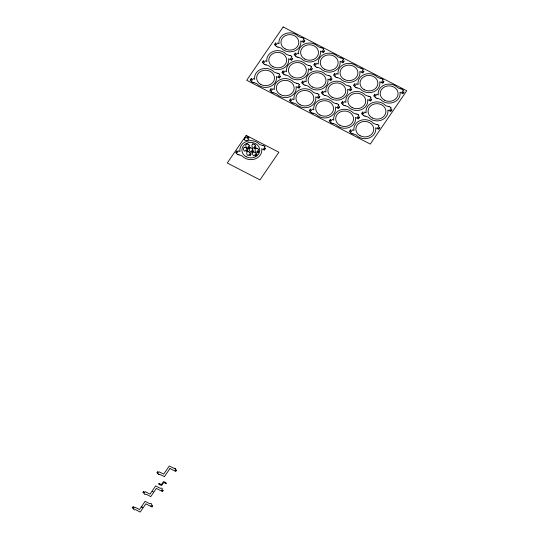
<?xml version="1.0" encoding="UTF-8"?>
<svg xmlns="http://www.w3.org/2000/svg" width="539" height="539" viewBox="0 0 539 539"><rect width="100%" height="100%" fill="white"/><g stroke="black" fill="none" stroke-linecap="round" stroke-linejoin="round"><path stroke-width="0.81" d="M330.488 122.003L329.134 121.032L330.326 119.287L330.757 119.51L330.016 120.595L331.081 121.14L332.28 119.388L333.769 120.157A10.989 9.52 1.3 0 1 340.264 109.996A10.989 9.52 1.3 0 1 353.288 112.954L355.996 113.998M350.694 132.439L349.333 131.469L350.525 129.724L350.956 129.946L350.222 131.024L351.28 131.577L352.479 129.818L353.968 130.586A10.989 9.52 1.3 0 1 360.463 120.426A10.989 9.52 1.3 0 1 373.493 123.384L376.195 124.435M275.746 45.613L274.398 44.622L275.591 42.877L276.022 43.1L275.288 44.185L276.345 44.737L277.545 42.979L279.034 43.747A10.989 9.52 1.3 0 1 285.529 33.586A10.989 9.52 1.3 0 1 298.559 36.544L301.261 37.589M271.083 91.354L269.743 90.363L270.935 88.618L271.366 88.841L270.625 89.925L271.69 90.471L272.889 88.719L274.371 89.487A10.989 9.52 1.3 0 1 280.873 79.327A10.989 9.52 1.3 0 1 293.896 82.285L296.605 83.329M236.695 153.426L235.651 152.591L236.85 150.839L237.281 151.061L236.533 152.153L237.295 152.55L238.494 150.792L239.983 151.56A10.989 9.52 1.3 0 1 246.478 141.4A10.989 9.52 1.3 0 1 259.508 144.358L262.21 145.409M315.066 65.92L313.725 64.929L314.917 63.184L315.342 63.407L314.608 64.491L315.672 65.037L316.871 63.285L318.354 64.053A10.989 9.52 1.3 0 1 324.849 53.893A10.989 9.52 1.3 0 1 337.879 56.851L340.587 57.895M342.636 104.229L341.295 103.239L342.487 101.494L342.919 101.716L342.177 102.801L343.242 103.347L344.441 101.595L345.923 102.363A10.989 9.52 1.3 0 1 352.418 92.203A10.989 9.52 1.3 0 1 365.449 95.16L368.157 96.205M251.396 81.241L250.083 80.21L251.275 78.465L251.706 78.687L250.965 79.772L252.03 80.324L253.229 78.566L254.711 79.334A10.989 9.52 1.3 0 1 261.206 69.174A10.989 9.52 1.3 0 1 274.236 72.132L276.945 73.176M263.558 63.447L262.244 62.416L263.43 60.671L263.861 60.894L263.126 61.978L264.191 62.531L265.39 60.772L266.872 61.54A10.989 9.52 1.3 0 1 273.367 51.38A10.989 9.52 1.3 0 1 286.398 54.338L289.106 55.382M251.989 81.894L251.443 81.382M264.15 64.101L263.598 63.589M276.312 46.307L275.759 45.795M253.256 82.548L254.037 82.723M265.417 64.754L266.199 64.929M277.578 46.96L278.36 47.136M254.199 82.689L256.908 83.734A10.989 9.52 1.3 0 0 269.931 86.691A10.989 9.52 1.3 0 0 276.426 76.531L279.411 78.074L280.603 76.329L280.172 76.107L279.431 77.185L278.367 76.639L279.748 74.625M266.36 64.896L269.069 65.94A10.989 9.52 1.3 0 0 282.092 68.898A10.989 9.52 1.3 0 0 288.587 58.738L291.572 60.28L292.765 58.535L292.333 58.313L291.592 59.391L290.528 58.845L291.902 56.831M278.522 47.102L281.23 48.146A10.989 9.52 1.3 0 0 294.254 51.104A10.989 9.52 1.3 0 0 300.749 40.944L303.733 42.487L304.926 40.742L304.495 40.519L303.753 41.604L302.689 41.052L304.063 39.037M277.888 73.311L277.107 73.142M290.049 55.517L289.268 55.349M302.211 37.723L301.422 37.555M279.155 73.964L279.701 74.483M291.316 56.171L291.862 56.689M303.477 38.377L304.023 38.896M283.218 73.6L281.904 72.57L283.096 70.825L283.521 71.047L282.786 72.132L283.851 72.677L285.05 70.926L286.532 71.694A10.989 9.52 1.3 0 1 293.027 61.534A10.989 9.52 1.3 0 1 306.058 64.491L308.766 65.536M295.379 55.807L294.065 54.776L295.251 53.031L295.682 53.253L294.948 54.338L296.012 54.884L297.211 53.132L298.694 53.9A10.989 9.52 1.3 0 1 305.189 43.74A10.989 9.52 1.3 0 1 318.219 46.698L320.927 47.742M271.649 92.048L271.104 91.536M283.81 74.254L283.265 73.742M295.972 56.46L295.419 55.948M272.916 92.701L273.697 92.876M285.077 74.908L285.859 75.083M297.238 57.114L298.02 57.289M273.859 92.843L276.568 93.887A10.989 9.52 1.3 0 0 289.598 96.845A10.989 9.52 1.3 0 0 296.093 86.685L299.071 88.228L300.263 86.483L299.832 86.26L299.091 87.338L298.027 86.792L299.408 84.778M286.02 75.049L288.729 76.093A10.989 9.52 1.3 0 0 301.752 79.051A10.989 9.52 1.3 0 0 308.247 68.891L311.232 70.434L312.425 68.689L311.993 68.466L311.252 69.544L310.188 68.999L311.562 66.984M298.182 57.255L300.89 58.3A10.989 9.52 1.3 0 0 313.914 61.257A10.989 9.52 1.3 0 0 320.409 51.097L323.393 52.64L324.586 50.895L324.155 50.673L323.413 51.751L322.349 51.205L323.723 49.19M244.416 138.907L245.043 137.991M244.261 139.722L244.457 139.049M245.797 137.485L245.205 137.957M237.261 154.12L236.709 153.608M238.528 154.774L239.309 154.949M244.207 147.302L243.897 147.753A2.991 2.587 1.3 0 0 244.955 151.304L246.377 149.667L247.145 150.058L246.397 151.156L246.828 151.378L248.028 149.62L247.01 148.744M246.512 143.933L246.202 144.385A2.991 2.587 1.3 0 0 247.253 147.935L248.674 148.67L249.874 146.911L249.442 146.689L248.695 147.787L247.933 147.39L249.308 145.375M239.471 154.915L242.173 155.966A10.989 9.52 1.3 0 0 255.203 158.917A10.989 9.52 1.3 0 0 261.698 148.757L264.379 150.145L265.579 148.387L265.148 148.164L264.4 149.263L263.638 148.865L265.013 146.851M245.151 147.437L244.369 147.262M247.455 144.068L246.673 143.893M246.417 148.09L246.97 148.609M248.722 144.721L249.267 145.24M247.414 151.607L247.105 152.059A2.991 2.587 1.3 0 0 248.162 155.609L249.591 153.972L250.352 154.37L249.604 155.461L250.035 155.683L251.235 153.925L250.217 153.056M250.002 147.827L249.692 148.279A2.991 2.587 1.3 0 0 250.75 151.83L252.171 152.564L253.37 150.805L252.939 150.583L252.191 151.681L251.43 151.284L252.804 149.269M252.65 143.953L252.34 144.405A2.991 2.587 1.3 0 0 253.397 147.956L254.819 148.69L256.018 146.931L255.587 146.709L254.839 147.807L254.078 147.41L255.452 145.395M248.364 151.742L247.576 151.574M250.952 147.962L250.163 147.787M253.599 144.088L252.811 143.913M249.624 152.396L250.177 152.914M252.212 148.609L252.764 149.135M254.859 144.735L255.412 145.26M297.555 83.464L296.767 83.296M309.709 65.67L308.928 65.502M321.871 47.877L321.089 47.708M298.815 84.118L299.361 84.636M310.976 66.324L311.522 66.843M323.137 48.53L323.683 49.049M253.222 151.951L252.912 152.409A2.991 2.587 1.3 0 0 253.963 155.96L255.392 154.322L256.153 154.713L255.412 155.805L255.836 156.027L257.042 154.275L256.018 153.399M255.803 148.171L255.493 148.623A2.991 2.587 1.3 0 0 256.551 152.173L257.972 152.908L259.171 151.156L258.74 150.933L257.992 152.025L257.231 151.634L258.605 149.62M254.165 152.092L253.384 151.917M256.753 148.306L255.964 148.137M255.432 152.746L255.978 153.258M258.019 148.959L258.565 149.478M290.723 101.548L289.403 100.517L290.595 98.772L291.026 98.994L290.285 100.079L291.35 100.625L292.549 98.873L294.038 99.641A10.989 9.52 1.3 0 1 300.533 89.481A10.989 9.52 1.3 0 1 313.557 92.432L316.265 93.483M302.878 83.754L301.564 82.723L302.756 80.978L303.188 81.2L302.446 82.285L303.511 82.831L304.71 81.079L306.192 81.847A10.989 9.52 1.3 0 1 312.694 71.687A10.989 9.52 1.3 0 1 325.718 74.645L328.426 75.689M291.309 102.201L290.764 101.689M303.47 84.407L302.925 83.895M315.632 66.614L315.086 66.102M263.16 145.537L262.372 145.368M292.576 102.855L293.357 103.03M304.737 85.061L305.519 85.236M316.898 67.267L317.68 67.442M293.519 102.989L296.228 104.04A10.989 9.52 1.3 0 0 309.258 106.998A10.989 9.52 1.3 0 0 315.753 96.838L318.731 98.374L319.923 96.636L319.492 96.414L318.751 97.492L317.693 96.946L319.068 94.931M305.68 85.202L308.389 86.247A10.989 9.52 1.3 0 0 321.419 89.204A10.989 9.52 1.3 0 0 327.914 79.044L330.892 80.58L332.085 78.842L331.653 78.62L330.912 79.698L329.848 79.152L331.229 77.138M317.842 67.409L320.55 68.453A10.989 9.52 1.3 0 0 333.574 71.411A10.989 9.52 1.3 0 0 340.069 61.251L343.053 62.794L344.246 61.048L343.815 60.826L343.073 61.904L342.009 61.358L343.383 59.344M264.427 146.19L264.972 146.709M317.215 93.618L316.427 93.449M329.376 75.824L328.588 75.655M341.531 58.03L340.749 57.862M318.475 94.271L319.027 94.79M330.636 76.477L331.182 76.996M342.797 58.684L343.343 59.202M310.484 111.748L309.164 110.724L310.356 108.979L310.787 109.201L310.046 110.279L311.111 110.832L312.31 109.073L313.799 109.841A10.989 9.52 1.3 0 1 320.294 99.681A10.989 9.52 1.3 0 1 333.324 102.639L336.026 103.69M322.645 93.961L321.325 92.93L322.517 91.185L322.949 91.408L322.207 92.486L323.272 93.038L324.471 91.286L325.96 92.048A10.989 9.52 1.3 0 1 332.455 81.888A10.989 9.52 1.3 0 1 345.479 84.845L348.187 85.896M334.807 76.167L333.486 75.137L334.679 73.392L335.11 73.614L334.369 74.699L335.433 75.244L336.632 73.493L338.121 74.261A10.989 9.52 1.3 0 1 344.616 64.094A10.989 9.52 1.3 0 1 357.64 67.052L360.348 68.103M311.077 112.408L310.525 111.89M323.238 94.615L322.686 94.096M335.393 76.821L334.847 76.302M312.337 113.062L313.125 113.23M324.498 95.268L325.286 95.437M336.659 77.475L337.441 77.65M313.287 113.197L315.989 114.248A10.989 9.52 1.3 0 0 329.019 117.206A10.989 9.52 1.3 0 0 335.514 107.045L338.492 108.582L339.685 106.837L339.253 106.614L338.519 107.699L337.454 107.146L338.829 105.139M325.448 95.403L328.15 96.454A10.989 9.52 1.3 0 0 341.18 99.412A10.989 9.52 1.3 0 0 347.675 89.252L350.653 90.788L351.846 89.043L351.415 88.82L350.68 89.905L349.616 89.353L350.99 87.345M337.603 77.609L340.311 78.66A10.989 9.52 1.3 0 0 353.341 81.618A10.989 9.52 1.3 0 0 359.836 71.458L362.814 72.994L364.007 71.249L363.576 71.027L362.835 72.111L361.777 71.559L363.151 69.551M336.976 103.825L336.188 103.656M349.137 86.031L348.349 85.863M361.298 68.237L360.51 68.069M338.243 104.478L338.788 104.997M350.397 86.685L350.95 87.203M362.558 68.891L363.111 69.41M354.77 86.476L353.456 85.445L354.649 83.7L355.073 83.922L354.339 85.007L355.403 85.56L356.602 83.801L358.085 84.569A10.989 9.52 1.3 0 1 364.58 74.409A10.989 9.52 1.3 0 1 377.61 77.367L380.318 78.411M331.04 122.717L330.495 122.205M343.202 104.923L342.656 104.411M355.363 87.129L354.817 86.617M332.307 123.37L333.089 123.546M344.468 105.577L345.25 105.752M356.629 87.783L357.411 87.958M333.25 123.512L335.959 124.556A10.989 9.52 1.3 0 0 348.989 127.514A10.989 9.52 1.3 0 0 355.484 117.354L358.462 118.897L359.654 117.152L359.223 116.929L358.482 118.007L357.418 117.462L358.799 115.447M345.411 105.718L348.12 106.762A10.989 9.52 1.3 0 0 361.143 109.72A10.989 9.52 1.3 0 0 367.645 99.56L370.623 101.103L371.816 99.358L371.384 99.136L370.643 100.214L369.579 99.668L370.96 97.653M357.573 87.924L360.281 88.969A10.989 9.52 1.3 0 0 373.305 91.926A10.989 9.52 1.3 0 0 379.8 81.766L382.784 83.309L383.977 81.564L383.546 81.342L382.805 82.42L381.74 81.874L383.114 79.86M356.946 114.133L356.158 113.965M369.107 96.34L368.319 96.171M381.262 78.546L380.48 78.377M358.206 114.787L358.752 115.306M370.367 96.993L370.913 97.512M382.528 79.199L383.074 79.718M362.814 114.699L361.494 113.675L362.686 111.93L363.118 112.152L362.376 113.23L363.441 113.783L364.64 112.024L366.129 112.792A10.989 9.52 1.3 0 1 372.624 102.632A10.989 9.52 1.3 0 1 385.654 105.59L388.356 106.641M374.976 96.905L373.655 95.881L374.848 94.136L375.279 94.359L374.538 95.437L375.602 95.989L376.801 94.231L378.29 94.999A10.989 9.52 1.3 0 1 384.785 84.839A10.989 9.52 1.3 0 1 397.816 87.796L400.517 88.847M351.246 133.153L350.694 132.634M363.407 115.359L362.855 114.841M375.568 97.566L375.016 97.047M352.513 133.807L353.294 133.975M364.674 116.013L365.455 116.181M376.828 98.219L377.617 98.388M353.456 133.941L356.164 134.993A10.989 9.52 1.3 0 0 369.188 137.95A10.989 9.52 1.3 0 0 375.683 127.79L378.668 129.326L379.86 127.581L379.429 127.359L378.688 128.444L377.623 127.891L378.998 125.883M365.617 116.148L368.319 117.199A10.989 9.52 1.3 0 0 381.349 120.157A10.989 9.52 1.3 0 0 387.844 109.996L390.829 111.533L392.021 109.788L391.59 109.565L390.849 110.65L389.785 110.097L391.159 108.09M377.778 98.354L380.48 99.405A10.989 9.52 1.3 0 0 393.51 102.363A10.989 9.52 1.3 0 0 400.005 92.203L402.99 93.739L404.183 91.994L403.751 91.771L403.01 92.856L401.946 92.304L403.32 90.296M377.145 124.57L376.357 124.401M389.306 106.776L388.518 106.607M401.467 88.982L400.679 88.814M378.412 125.223L378.957 125.742M390.573 107.429L391.119 107.948M402.734 89.636L403.28 90.154M158.089 473.869L157.738 473.538M158.904 474.286L159.409 474.401M164.483 476.53L169.913 468.593M174.757 468.344L174.245 468.236M175.566 468.768L175.916 469.098M175.943 469.193L175.06 470.486L175.734 470.83L176.489 470.277L175.721 471.403L169.967 468.539M159.578 474.307L164.442 476.577M174.07 468.337L169.307 466.026L163.701 474.091L158.884 471.726L158.116 472.858L157.442 472.508L157.644 471.672L156.876 472.791L157.684 473.208M302.372 37.69L303.437 38.242M322.032 47.843L323.097 48.389M341.692 57.996L342.757 58.542M361.46 68.204L362.518 68.749M381.423 78.512L382.488 79.058M401.629 88.948L402.694 89.494M276.352 46.448L277.417 47.001M296.012 56.602L297.077 57.147M315.672 66.755L316.737 67.301M335.44 76.962L336.498 77.508M355.403 87.271L356.468 87.817M375.609 97.707L376.667 98.253M290.211 55.483L291.276 56.029M309.871 65.637L310.936 66.182M329.538 75.79L330.596 76.336M349.299 85.997L350.357 86.543M369.269 96.306L370.327 96.852M389.468 106.742L390.532 107.288M264.191 64.242L265.255 64.788M283.851 74.395L284.915 74.941M303.511 84.549L304.575 85.095M323.279 94.756L324.337 95.302M343.242 105.065L344.306 105.61M363.448 115.501L364.512 116.047M278.05 73.277L279.114 73.823M297.717 83.43L298.774 83.976M317.377 93.584L318.434 94.13M337.138 103.791L338.196 104.337M357.108 114.1L358.166 114.645M377.307 124.529L378.371 125.082M252.03 82.036L253.094 82.582M271.69 92.189L272.754 92.735M291.356 102.343L292.414 102.888M311.118 112.55L312.175 113.096M331.087 122.858L332.145 123.404M351.287 133.288L352.351 133.84M263.322 145.503L264.386 146.056M245.959 137.452L246.956 136.576L248.991 137.62L248.742 137.997L247.475 137.344L247.024 137.997L248.924 139.244A2.991 2.587 1.3 0 1 244.827 140.14L244.302 139.864M253.761 144.048L254.819 144.6M256.914 148.272L257.972 148.818M247.617 144.028L248.681 144.58M251.113 147.922L252.171 148.474M245.312 147.403L246.377 147.949M254.327 152.059L255.385 152.604M248.526 151.708L249.584 152.261M237.301 154.262L238.366 154.814M174.858 468.324L175.539 468.674M158.116 473.956L158.803 474.313M152.436 491.44L153.285 491.878M141.885 506.876L142.734 507.314M141.683 507.172L142.532 507.61M283.137 26.95L246.694 80.271L370.293 144.095L406.729 90.774L283.137 26.95M246.161 135.356L227.269 163.007L259.966 179.891L278.865 152.241L246.161 135.356M133.072 506.775L132.271 507.947L133.645 508.661L133.659 509.47L134.622 509.968L135.444 509.591L140.207 512.05L145.826 503.83L151.964 506.997L152.773 505.825L152.382 505.622L151.85 506.39L150.866 505.885L151.883 504.396L151.641 503.925L150.677 503.426L149.855 503.803L145.085 501.344L139.473 509.564L134.71 507.105L133.921 508.257L132.938 507.745L133.463 506.977L133.072 506.775M143.643 491.352L142.842 492.531L144.189 493.225L144.209 494.027L145.18 494.526L145.995 494.155L150.758 496.621L156.377 488.395L162.488 491.555L163.29 490.375L162.899 490.173L162.374 490.948L161.417 490.456L162.434 488.967L162.185 488.502L161.215 488.004L160.4 488.374L155.636 485.915L150.017 494.135L145.254 491.669L144.465 492.821L143.509 492.329L144.041 491.555L143.643 491.352M158.985 483.55L158.709 483.955L159.274 484.608L161.673 485.484L163.741 482.466L166.086 483.678L166.362 483.274L165.581 483.234L165.891 482.493L163.485 481.61L161.424 484.635L159.672 483.726L159.396 484.13L158.985 483.55M246.114 156.708A8.947 7.748 1.3 0 0 259.778 150.469A8.947 7.748 1.3 0 0 246.626 143.3A8.947 7.748 1.3 0 0 246.114 156.708M360.099 135.74A8.947 7.748 1.3 0 0 373.77 129.495A8.947 7.748 1.3 0 0 360.611 122.333A8.947 7.748 1.3 0 0 360.099 135.74M372.26 117.947A8.947 7.748 1.3 0 0 385.924 111.701A8.947 7.748 1.3 0 0 372.772 104.539A8.947 7.748 1.3 0 0 372.26 117.947M384.422 100.153A8.947 7.748 1.3 0 0 398.085 93.907A8.947 7.748 1.3 0 0 384.934 86.745A8.947 7.748 1.3 0 0 384.422 100.153M339.9 125.304A8.947 7.748 1.3 0 0 353.564 119.058A8.947 7.748 1.3 0 0 340.412 111.896A8.947 7.748 1.3 0 0 339.9 125.304M352.061 107.51A8.947 7.748 1.3 0 0 365.725 101.265A8.947 7.748 1.3 0 0 352.573 94.103A8.947 7.748 1.3 0 0 352.061 107.51M364.223 89.717A8.947 7.748 1.3 0 0 377.886 83.471A8.947 7.748 1.3 0 0 364.728 76.309A8.947 7.748 1.3 0 0 364.223 89.717M319.93 114.996A8.947 7.748 1.3 0 0 333.594 108.75A8.947 7.748 1.3 0 0 320.442 101.588A8.947 7.748 1.3 0 0 319.93 114.996M332.091 97.202A8.947 7.748 1.3 0 0 345.755 90.956A8.947 7.748 1.3 0 0 332.603 83.794A8.947 7.748 1.3 0 0 332.091 97.202M344.253 79.408A8.947 7.748 1.3 0 0 357.916 73.163A8.947 7.748 1.3 0 0 344.765 66.001A8.947 7.748 1.3 0 0 344.253 79.408M300.169 104.788A8.947 7.748 1.3 0 0 313.833 98.543A8.947 7.748 1.3 0 0 300.681 91.381A8.947 7.748 1.3 0 0 300.169 104.788M312.33 86.995A8.947 7.748 1.3 0 0 325.994 80.749A8.947 7.748 1.3 0 0 312.842 73.587A8.947 7.748 1.3 0 0 312.33 86.995M324.491 69.201A8.947 7.748 1.3 0 0 338.155 62.955A8.947 7.748 1.3 0 0 324.997 55.793A8.947 7.748 1.3 0 0 324.491 69.201M280.509 94.635A8.947 7.748 1.3 0 0 294.173 88.389A8.947 7.748 1.3 0 0 281.021 81.227A8.947 7.748 1.3 0 0 280.509 94.635M292.67 76.841A8.947 7.748 1.3 0 0 306.334 70.596A8.947 7.748 1.3 0 0 293.176 63.434A8.947 7.748 1.3 0 0 292.67 76.841M304.831 59.047A8.947 7.748 1.3 0 0 318.495 52.802A8.947 7.748 1.3 0 0 305.337 45.64A8.947 7.748 1.3 0 0 304.831 59.047M260.849 84.482A8.947 7.748 1.3 0 0 274.513 78.236A8.947 7.748 1.3 0 0 261.354 71.074A8.947 7.748 1.3 0 0 260.849 84.482M273.01 66.688A8.947 7.748 1.3 0 0 286.674 60.449A8.947 7.748 1.3 0 0 273.516 53.28A8.947 7.748 1.3 0 0 273.01 66.688M285.165 48.894A8.947 7.748 1.3 0 0 298.828 42.655A8.947 7.748 1.3 0 0 285.677 35.486A8.947 7.748 1.3 0 0 285.165 48.894"/></g></svg>
